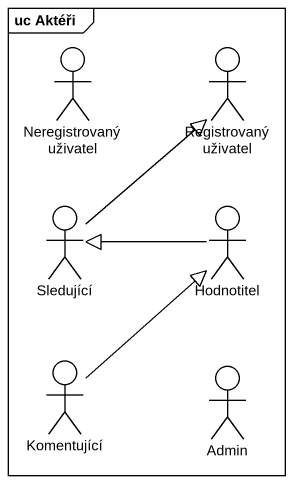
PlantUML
@startuml
mainframe uc Aktéři
actor "Neregistrovaný uživatel" as Neregistrovaný_uživatel
actor "Registrovaný uživatel" as Registrovaný_uživatel
actor Sledující
actor Hodnotitel
actor Komentující
actor Admin
Sledující -up-|> Registrovaný_uživatel
Hodnotitel -left-|> Sledující
Komentující -up-|> Hodnotitel
@enduml
